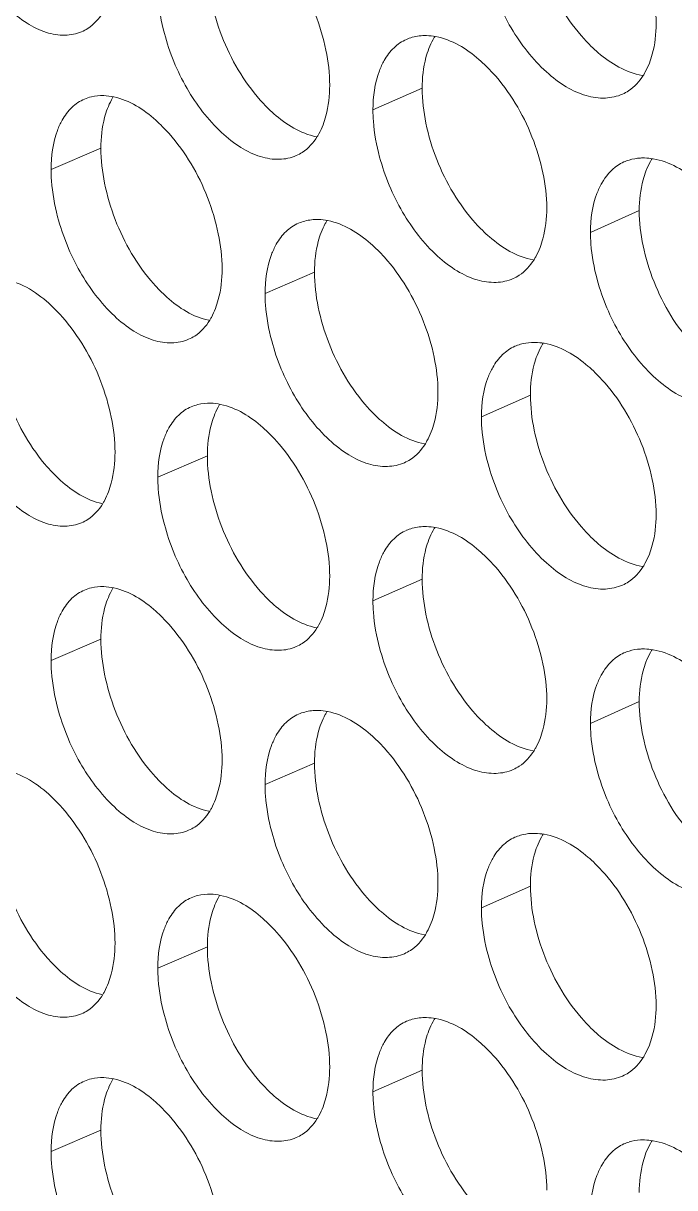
# Model space of a CAD drawing. Header units: millimetres. Extents: x 1177 to 4147, y 93 to 2194.
# Drawn here: x 2552.07 to 2562.51, y 868.62 to 887.29 of the extents above; entities that cross this region are included whole.
import ezdxf

# ---------------------------------------------------------------- set-up
doc = ezdxf.new("R2010")
doc.units = ezdxf.units.MM
doc.header["$LTSCALE"] = 0.1
doc.layers.get('0').update_dxf_attribs({"lineweight": 13})
doc.layers.add('标注', color=251, linetype='Continuous', lineweight=9)

# ---------------------------------------------------------------- blocks, each defined once
blk = doc.blocks.new('02')
at = {"layer": '标注'}
for p, q in [((4424.075, 857.341), (4422.948, 856.846)), ((4416.717, 855.966), (4415.576, 855.479)), ((4429.047, 854.536), (4427.929, 854.036)), ((4421.609, 853.127), (4420.477, 852.635)), ((4426.555, 850.311), (4425.432, 849.813)), ((4419.156, 848.919), (4418.02, 848.429)), ((4424.075, 846.091), (4422.948, 845.596)), ((4416.717, 844.716), (4415.576, 844.229)), ((4416.717, 844.716), (4415.576, 844.229)), ((4429.047, 843.286), (4427.929, 842.786)), ((4421.609, 841.877), (4420.477, 841.385)), ((4421.609, 841.877), (4420.477, 841.385)), ((4426.555, 839.061), (4425.432, 838.563)), ((4426.555, 839.061), (4425.432, 838.563)), ((4419.156, 837.669), (4418.02, 837.179)), ((4424.075, 834.841), (4422.948, 834.346)), ((4416.717, 833.466), (4415.576, 832.979))]:
    blk.add_line(p, q, dxfattribs=at)
for centre, radius, start, end in [((4424.114, 857.552), 0.993, 105.5171, 113.729), ((4416.719, 856.202), 0.968, 103.1675, 113.1121), ((4429.11, 854.731), 1.009, 107.0166, 114.1413), ((4421.636, 853.346), 0.984, 104.7476, 113.5233), ((4426.606, 850.513), 1.001, 106.2734, 113.935), ((4419.171, 849.146), 0.976, 103.9644, 113.3177), ((4424.114, 846.302), 0.993, 105.5171, 113.729), ((4416.719, 844.952), 0.968, 103.1675, 113.1121), ((4416.719, 844.952), 0.968, 103.1675, 113.1121), ((4429.11, 843.481), 1.009, 107.0166, 114.1413), ((4421.636, 842.096), 0.984, 104.7476, 113.5233), ((4421.636, 842.096), 0.984, 104.7476, 113.5233), ((4426.606, 839.263), 1.001, 106.2734, 113.935), ((4426.606, 839.263), 1.001, 106.2734, 113.935), ((4419.171, 837.896), 0.976, 103.9644, 113.3177), ((4424.114, 835.052), 0.993, 105.5171, 113.729), ((4416.719, 833.702), 0.968, 103.1675, 113.1121), ((4429.11, 832.231), 1.009, 107.0166, 114.1413)]:
    blk.add_arc(centre, radius, start, end, dxfattribs=at)
for points, knots in [([(4429.434, 858.823), (4429.434, 859.092), (4429.365, 859.651), (4429.035, 860.732), (4428.579, 861.489), (4428.194, 861.911)], [0, 0, 0, 0, 0.238564, 0.494601, 1, 1, 1, 1]), ([(4429.434, 858.823), (4429.434, 859.092), (4429.365, 859.651), (4429.035, 860.732), (4428.579, 861.489), (4428.194, 861.911)], [0, 0, 0, 0, 0.238564, 0.494601, 1, 1, 1, 1]), ([(4426.555, 861.561), (4426.555, 861.291), (4426.623, 860.732), (4426.95, 859.65), (4427.402, 858.892), (4427.785, 858.47)], [0, 0, 0, 0, 0.238779, 0.49496, 1, 1, 1, 1]), ([(4426.555, 861.561), (4426.555, 861.291), (4426.623, 860.732), (4426.95, 859.65), (4427.402, 858.892), (4427.785, 858.47)], [0, 0, 0, 0, 0.238779, 0.49496, 1, 1, 1, 1]), ([(4413.295, 861.453), (4413.409, 861.014), (4413.742, 860.189), (4414.389, 859.32), (4414.994, 858.827), (4415.442, 858.606), (4415.879, 858.53), (4416.156, 858.584), (4416.276, 858.635)], [0, 0, 0, 0, 0.301654, 0.585147, 0.709328, 0.817996, 0.913192, 1, 1, 1, 1]), ([(4421.958, 857.411), (4421.958, 857.68), (4421.89, 858.239), (4421.566, 859.322), (4421.118, 860.082), (4420.738, 860.507)], [0, 0, 0, 0, 0.238776, 0.495052, 1, 1, 1, 1]), ([(4419.156, 860.169), (4419.156, 859.899), (4419.223, 859.34), (4419.545, 858.257), (4419.99, 857.495), (4420.367, 857.07)], [0, 0, 0, 0, 0.23899, 0.49541, 1, 1, 1, 1]), ([(4425.586, 859.983), (4425.704, 859.543), (4426.05, 858.715), (4426.72, 857.852), (4427.345, 857.368), (4427.808, 857.156), (4428.258, 857.09), (4428.542, 857.152), (4428.664, 857.207)], [0, 0, 0, 0, 0.299261, 0.581563, 0.705826, 0.815161, 0.911598, 1, 1, 1, 1]), ([(4425.586, 859.983), (4425.704, 859.543), (4426.05, 858.715), (4426.72, 857.852), (4427.345, 857.368), (4427.808, 857.156), (4428.258, 857.09), (4428.542, 857.152), (4428.664, 857.207)], [0, 0, 0, 0, 0.299261, 0.581563, 0.705826, 0.815161, 0.911598, 1, 1, 1, 1]), ([(4418.02, 859.679), (4418.02, 859.592), (4418.034, 859.228), (4418.1, 858.866), (4418.171, 858.598)], [0, 0, 0, 0, 0.238083, 1, 1, 1, 1]), ([(4416.276, 858.635), (4416.325, 858.656), (4416.522, 858.76), (4416.675, 858.934), (4416.762, 859.078)], [0, 0, 0, 0, 0.240168, 1, 1, 1, 1]), ([(4418.171, 858.598), (4418.287, 858.158), (4418.626, 857.332), (4419.282, 856.466), (4419.895, 855.976), (4420.348, 855.759), (4420.791, 855.687), (4421.07, 855.743), (4421.191, 855.796)], [0, 0, 0, 0, 0.30069, 0.583702, 0.707914, 0.81685, 0.912547, 1, 1, 1, 1]), ([(4429.279, 857.915), (4429.305, 857.982), (4429.4, 858.275), (4429.434, 858.586), (4429.434, 858.823)], [0, 0, 0, 0, 0.231283, 1, 1, 1, 1]), ([(4429.279, 857.915), (4429.305, 857.982), (4429.4, 858.275), (4429.434, 858.586), (4429.434, 858.823)], [0, 0, 0, 0, 0.231283, 1, 1, 1, 1]), ([(4423.715, 858.461), (4423.61, 858.415), (4423.41, 858.278), (4423.267, 858.084), (4423.206, 857.977)], [0, 0, 0, 0, 0.481324, 1, 1, 1, 1]), ([(4424.363, 858.522), (4424.35, 858.501), (4424.298, 858.413), (4424.256, 858.32), (4424.228, 858.248)], [0, 0, 0, 0, 0.242103, 1, 1, 1, 1]), ([(4425.696, 857.687), (4425.596, 857.797), (4425.227, 858.164), (4424.752, 858.456), (4424.385, 858.524)], [0, 0, 0, 0, 0.285125, 1, 1, 1, 1]), ([(4427.785, 858.47), (4427.887, 858.359), (4428.26, 857.989), (4428.743, 857.698), (4429.116, 857.635)], [0, 0, 0, 0, 0.285248, 1, 1, 1, 1]), ([(4427.785, 858.47), (4427.887, 858.359), (4428.26, 857.989), (4428.743, 857.698), (4429.116, 857.635)], [0, 0, 0, 0, 0.285248, 1, 1, 1, 1]), ([(4424.228, 858.248), (4424.203, 858.182), (4424.108, 857.889), (4424.075, 857.578), (4424.075, 857.341)], [0, 0, 0, 0, 0.230902, 1, 1, 1, 1]), ([(4423.206, 857.977), (4423.163, 857.901), (4423.001, 857.545), (4422.948, 857.148), (4422.948, 856.846)], [0, 0, 0, 0, 0.224731, 1, 1, 1, 1]), ([(4429.139, 857.635), (4429.152, 857.656), (4429.206, 857.746), (4429.25, 857.841), (4429.279, 857.915)], [0, 0, 0, 0, 0.242155, 1, 1, 1, 1]), ([(4429.139, 857.635), (4429.152, 857.656), (4429.206, 857.746), (4429.25, 857.841), (4429.279, 857.915)], [0, 0, 0, 0, 0.242155, 1, 1, 1, 1]), ([(4426.929, 854.596), (4426.929, 854.866), (4426.86, 855.425), (4426.532, 856.506), (4426.079, 857.264), (4425.696, 857.687)], [0, 0, 0, 0, 0.238635, 0.494751, 1, 1, 1, 1]), ([(4428.664, 857.207), (4428.712, 857.228), (4428.901, 857.331), (4429.052, 857.497), (4429.139, 857.635)], [0, 0, 0, 0, 0.24169, 1, 1, 1, 1]), ([(4428.664, 857.207), (4428.712, 857.228), (4428.901, 857.331), (4429.052, 857.497), (4429.139, 857.635)], [0, 0, 0, 0, 0.24169, 1, 1, 1, 1]), ([(4421.806, 856.504), (4421.831, 856.571), (4421.925, 856.864), (4421.958, 857.174), (4421.958, 857.411)], [0, 0, 0, 0, 0.230838, 1, 1, 1, 1]), ([(4424.075, 857.341), (4424.075, 857.071), (4424.143, 856.512), (4424.468, 855.43), (4424.918, 854.671), (4425.3, 854.248)], [0, 0, 0, 0, 0.238849, 0.49511, 1, 1, 1, 1]), ([(4416.339, 857.092), (4416.234, 857.048), (4416.032, 856.911), (4415.89, 856.716), (4415.83, 856.609)], [0, 0, 0, 0, 0.480026, 1, 1, 1, 1]), ([(4416.994, 857.137), (4416.982, 857.116), (4416.934, 857.031), (4416.894, 856.942), (4416.867, 856.873)], [0, 0, 0, 0, 0.242079, 1, 1, 1, 1]), ([(4418.279, 856.301), (4418.183, 856.41), (4417.827, 856.772), (4417.372, 857.066), (4417.015, 857.142)], [0, 0, 0, 0, 0.285173, 1, 1, 1, 1]), ([(4420.367, 857.07), (4420.465, 856.96), (4420.825, 856.594), (4421.289, 856.301), (4421.651, 856.23)], [0, 0, 0, 0, 0.285334, 1, 1, 1, 1]), ([(4416.867, 856.873), (4416.842, 856.806), (4416.749, 856.513), (4416.717, 856.203), (4416.717, 855.966)], [0, 0, 0, 0, 0.230459, 1, 1, 1, 1]), ([(4422.948, 856.846), (4422.948, 856.759), (4422.963, 856.395), (4423.029, 856.034), (4423.101, 855.765)], [0, 0, 0, 0, 0.23814, 1, 1, 1, 1]), ([(4415.83, 856.609), (4415.787, 856.533), (4415.627, 856.177), (4415.576, 855.781), (4415.576, 855.479)], [0, 0, 0, 0, 0.22403, 1, 1, 1, 1]), ([(4421.673, 856.233), (4421.686, 856.254), (4421.736, 856.341), (4421.778, 856.433), (4421.806, 856.504)], [0, 0, 0, 0, 0.242107, 1, 1, 1, 1]), ([(4419.493, 853.202), (4419.493, 853.471), (4419.425, 854.031), (4419.102, 855.113), (4418.657, 855.875), (4418.279, 856.301)], [0, 0, 0, 0, 0.238846, 0.495203, 1, 1, 1, 1]), ([(4421.191, 855.796), (4421.24, 855.817), (4421.433, 855.921), (4421.586, 856.092), (4421.673, 856.233)], [0, 0, 0, 0, 0.240804, 1, 1, 1, 1]), ([(4416.717, 855.966), (4416.717, 855.697), (4416.783, 855.137), (4417.103, 854.054), (4417.545, 853.291), (4417.921, 852.864)], [0, 0, 0, 0, 0.23906, 0.495561, 1, 1, 1, 1]), ([(4423.101, 855.765), (4423.219, 855.325), (4423.562, 854.498), (4424.227, 853.634), (4424.849, 853.148), (4425.308, 852.935), (4425.756, 852.867), (4426.038, 852.926), (4426.16, 852.981)], [0, 0, 0, 0, 0.299735, 0.582272, 0.706518, 0.81572, 0.911912, 1, 1, 1, 1]), ([(4428.698, 855.652), (4428.646, 855.628), (4428.438, 855.513), (4428.279, 855.323), (4428.19, 855.168)], [0, 0, 0, 0, 0.240345, 1, 1, 1, 1]), ([(4429.168, 855.743), (4429.138, 855.744), (4429.019, 855.742), (4428.9, 855.722), (4428.815, 855.696)], [0, 0, 0, 0, 0.25678, 1, 1, 1, 1]), ([(4429.341, 855.725), (4429.328, 855.703), (4429.274, 855.613), (4429.23, 855.518), (4429.202, 855.444)], [0, 0, 0, 0, 0.242139, 1, 1, 1, 1]), ([(4430.706, 854.89), (4430.604, 855.002), (4430.226, 855.371), (4429.739, 855.662), (4429.364, 855.724)], [0, 0, 0, 0, 0.285061, 1, 1, 1, 1]), ([(4415.576, 855.479), (4415.576, 855.393), (4415.59, 855.028), (4415.656, 854.666), (4415.726, 854.398)], [0, 0, 0, 0, 0.238055, 1, 1, 1, 1]), ([(4429.202, 855.444), (4429.176, 855.378), (4429.081, 855.085), (4429.047, 854.773), (4429.047, 854.536)], [0, 0, 0, 0, 0.231198, 1, 1, 1, 1]), ([(4428.19, 855.168), (4428.147, 855.091), (4427.983, 854.736), (4427.929, 854.338), (4427.929, 854.036)], [0, 0, 0, 0, 0.225206, 1, 1, 1, 1]), ([(4426.775, 853.689), (4426.8, 853.756), (4426.895, 854.049), (4426.929, 854.36), (4426.929, 854.596)], [0, 0, 0, 0, 0.231134, 1, 1, 1, 1]), ([(4415.726, 854.398), (4415.842, 853.959), (4416.177, 853.132), (4416.829, 852.265), (4417.438, 851.773), (4417.888, 851.555), (4418.328, 851.48), (4418.606, 851.536), (4418.727, 851.588)], [0, 0, 0, 0, 0.301171, 0.584422, 0.708619, 0.817421, 0.912868, 1, 1, 1, 1]), ([(4429.047, 854.536), (4429.047, 854.267), (4429.116, 853.708), (4429.444, 852.627), (4429.9, 851.869), (4430.284, 851.449)], [0, 0, 0, 0, 0.238709, 0.494811, 1, 1, 1, 1]), ([(4421.243, 854.249), (4421.138, 854.203), (4420.937, 854.067), (4420.795, 853.872), (4420.734, 853.765)], [0, 0, 0, 0, 0.480902, 1, 1, 1, 1]), ([(4421.893, 854.305), (4421.881, 854.284), (4421.83, 854.197), (4421.788, 854.105), (4421.761, 854.034)], [0, 0, 0, 0, 0.242091, 1, 1, 1, 1]), ([(4423.21, 853.469), (4423.111, 853.579), (4422.747, 853.944), (4422.279, 854.237), (4421.915, 854.308)], [0, 0, 0, 0, 0.285148, 1, 1, 1, 1]), ([(4425.3, 854.248), (4425.4, 854.137), (4425.769, 853.768), (4426.246, 853.476), (4426.614, 853.411)], [0, 0, 0, 0, 0.285283, 1, 1, 1, 1]), ([(4421.761, 854.034), (4421.736, 853.968), (4421.642, 853.674), (4421.609, 853.363), (4421.609, 853.127)], [0, 0, 0, 0, 0.230754, 1, 1, 1, 1]), ([(4427.929, 854.036), (4427.929, 853.949), (4427.944, 853.585), (4428.011, 853.224), (4428.084, 852.956)], [0, 0, 0, 0, 0.238197, 1, 1, 1, 1]), ([(4420.734, 853.765), (4420.691, 853.689), (4420.53, 853.334), (4420.477, 852.936), (4420.477, 852.635)], [0, 0, 0, 0, 0.224496, 1, 1, 1, 1]), ([(4426.637, 853.412), (4426.65, 853.433), (4426.703, 853.522), (4426.746, 853.616), (4426.775, 853.689)], [0, 0, 0, 0, 0.242135, 1, 1, 1, 1]), ([(4424.437, 850.376), (4424.437, 850.645), (4424.369, 851.204), (4424.042, 852.286), (4423.591, 853.045), (4423.21, 853.469)], [0, 0, 0, 0, 0.238705, 0.494901, 1, 1, 1, 1]), ([(4426.16, 852.981), (4426.208, 853.002), (4426.399, 853.105), (4426.55, 853.273), (4426.637, 853.412)], [0, 0, 0, 0, 0.241404, 1, 1, 1, 1]), ([(4419.341, 852.296), (4419.366, 852.362), (4419.46, 852.655), (4419.493, 852.965), (4419.493, 853.202)], [0, 0, 0, 0, 0.23069, 1, 1, 1, 1]), ([(4421.609, 853.127), (4421.609, 852.857), (4421.676, 852.298), (4422, 851.216), (4422.447, 850.455), (4422.827, 850.031)], [0, 0, 0, 0, 0.238919, 0.49526, 1, 1, 1, 1]), ([(4415.834, 852.101), (4415.72, 852.23), (4415.315, 852.641), (4414.756, 852.96), (4414.345, 852.975)], [0, 0, 0, 0, 0.29472, 1, 1, 1, 1]), ([(4417.921, 852.864), (4418.018, 852.755), (4418.373, 852.391), (4418.831, 852.098), (4419.189, 852.023)], [0, 0, 0, 0, 0.28535, 1, 1, 1, 1]), ([(4428.084, 852.956), (4428.203, 852.516), (4428.552, 851.687), (4429.226, 850.826), (4429.855, 850.344), (4430.321, 850.134), (4430.774, 850.07), (4431.058, 850.133), (4431.182, 850.189)], [0, 0, 0, 0, 0.298788, 0.580857, 0.705138, 0.814605, 0.911286, 1, 1, 1, 1]), ([(4420.477, 852.635), (4420.477, 852.548), (4420.492, 852.183), (4420.558, 851.822), (4420.629, 851.554)], [0, 0, 0, 0, 0.238111, 1, 1, 1, 1]), ([(4419.211, 852.028), (4419.223, 852.048), (4419.273, 852.135), (4419.314, 852.225), (4419.341, 852.296)], [0, 0, 0, 0, 0.242099, 1, 1, 1, 1]), ([(4417.041, 848.999), (4417.041, 849.268), (4416.974, 849.827), (4416.653, 850.911), (4416.21, 851.673), (4415.834, 852.101)], [0, 0, 0, 0, 0.238918, 0.495354, 1, 1, 1, 1]), ([(4418.727, 851.588), (4418.776, 851.609), (4418.971, 851.713), (4419.124, 851.885), (4419.211, 852.028)], [0, 0, 0, 0, 0.240491, 1, 1, 1, 1]), ([(4414.291, 851.769), (4414.291, 851.5), (4414.357, 850.94), (4414.675, 849.857), (4415.114, 849.093), (4415.489, 848.665)], [0, 0, 0, 0, 0.239131, 0.495711, 1, 1, 1, 1]), ([(4420.629, 851.554), (4420.746, 851.114), (4421.087, 850.287), (4421.748, 849.422), (4422.365, 848.934), (4422.821, 848.719), (4423.267, 848.649), (4423.547, 848.707), (4423.669, 848.761)], [0, 0, 0, 0, 0.300212, 0.582985, 0.707214, 0.816283, 0.912228, 1, 1, 1, 1]), ([(4426.2, 851.428), (4426.095, 851.382), (4425.895, 851.245), (4425.752, 851.051), (4425.692, 850.944)], [0, 0, 0, 0, 0.481736, 1, 1, 1, 1]), ([(4426.665, 851.517), (4426.635, 851.518), (4426.521, 851.516), (4426.407, 851.498), (4426.325, 851.474)], [0, 0, 0, 0, 0.256633, 1, 1, 1, 1]), ([(4426.845, 851.496), (4426.832, 851.474), (4426.78, 851.385), (4426.737, 851.291), (4426.708, 851.218)], [0, 0, 0, 0, 0.242119, 1, 1, 1, 1]), ([(4428.194, 850.661), (4428.093, 850.772), (4427.72, 851.14), (4427.239, 851.431), (4426.868, 851.497)], [0, 0, 0, 0, 0.285096, 1, 1, 1, 1]), ([(4426.708, 851.218), (4426.683, 851.152), (4426.588, 850.859), (4426.555, 850.547), (4426.555, 850.311)], [0, 0, 0, 0, 0.23105, 1, 1, 1, 1]), ([(4425.692, 850.944), (4425.648, 850.868), (4425.485, 850.513), (4425.432, 850.115), (4425.432, 849.813)], [0, 0, 0, 0, 0.224968, 1, 1, 1, 1]), ([(4429.434, 847.573), (4429.434, 847.842), (4429.365, 848.401), (4429.035, 849.482), (4428.579, 850.239), (4428.194, 850.661)], [0, 0, 0, 0, 0.238564, 0.494601, 1, 1, 1, 1]), ([(4424.284, 849.469), (4424.309, 849.535), (4424.404, 849.828), (4424.437, 850.139), (4424.437, 850.376)], [0, 0, 0, 0, 0.230986, 1, 1, 1, 1]), ([(4426.555, 850.311), (4426.555, 850.041), (4426.623, 849.482), (4426.95, 848.4), (4427.402, 847.642), (4427.785, 847.22)], [0, 0, 0, 0, 0.238779, 0.49496, 1, 1, 1, 1]), ([(4413.295, 850.203), (4413.409, 849.764), (4413.742, 848.939), (4414.389, 848.07), (4414.994, 847.577), (4415.442, 847.356), (4415.879, 847.28), (4416.156, 847.334), (4416.276, 847.385)], [0, 0, 0, 0, 0.301654, 0.585147, 0.709328, 0.817996, 0.913192, 1, 1, 1, 1]), ([(4418.784, 850.043), (4418.68, 849.998), (4418.478, 849.861), (4418.336, 849.666), (4418.275, 849.559)], [0, 0, 0, 0, 0.48047, 1, 1, 1, 1]), ([(4419.437, 850.093), (4419.425, 850.072), (4419.375, 849.986), (4419.334, 849.896), (4419.308, 849.825)], [0, 0, 0, 0, 0.242083, 1, 1, 1, 1]), ([(4420.738, 849.257), (4420.64, 849.367), (4420.28, 849.73), (4419.819, 850.023), (4419.459, 850.097)], [0, 0, 0, 0, 0.285164, 1, 1, 1, 1]), ([(4419.308, 849.825), (4419.282, 849.759), (4419.189, 849.466), (4419.156, 849.155), (4419.156, 848.919)], [0, 0, 0, 0, 0.230606, 1, 1, 1, 1]), ([(4422.827, 850.031), (4422.926, 849.92), (4423.29, 849.553), (4423.761, 849.261), (4424.126, 849.192)], [0, 0, 0, 0, 0.285312, 1, 1, 1, 1]), ([(4425.432, 849.813), (4425.432, 849.726), (4425.447, 849.362), (4425.514, 849.001), (4425.586, 848.733)], [0, 0, 0, 0, 0.238168, 1, 1, 1, 1]), ([(4418.275, 849.559), (4418.233, 849.483), (4418.072, 849.128), (4418.02, 848.731), (4418.02, 848.429)], [0, 0, 0, 0, 0.224262, 1, 1, 1, 1]), ([(4421.958, 846.161), (4421.958, 846.43), (4421.89, 846.989), (4421.566, 848.072), (4421.118, 848.832), (4420.738, 849.257)], [0, 0, 0, 0, 0.238776, 0.495052, 1, 1, 1, 1]), ([(4424.148, 849.194), (4424.161, 849.215), (4424.213, 849.304), (4424.256, 849.397), (4424.284, 849.469)], [0, 0, 0, 0, 0.242119, 1, 1, 1, 1]), ([(4416.89, 848.093), (4416.915, 848.159), (4417.008, 848.452), (4417.041, 848.762), (4417.041, 848.999)], [0, 0, 0, 0, 0.230542, 1, 1, 1, 1]), ([(4423.669, 848.761), (4423.717, 848.782), (4423.909, 848.885), (4424.061, 849.054), (4424.148, 849.194)], [0, 0, 0, 0, 0.241108, 1, 1, 1, 1]), ([(4419.156, 848.919), (4419.156, 848.649), (4419.223, 848.09), (4419.545, 847.007), (4419.99, 846.245), (4420.367, 845.82)], [0, 0, 0, 0, 0.23899, 0.49541, 1, 1, 1, 1]), ([(4425.586, 848.733), (4425.704, 848.293), (4426.05, 847.465), (4426.72, 846.602), (4427.345, 846.118), (4427.808, 845.906), (4428.258, 845.84), (4428.542, 845.902), (4428.664, 845.957)], [0, 0, 0, 0, 0.299261, 0.581563, 0.705826, 0.815161, 0.911598, 1, 1, 1, 1]), ([(4415.489, 848.665), (4415.584, 848.556), (4415.935, 848.194), (4416.387, 847.9), (4416.741, 847.823)], [0, 0, 0, 0, 0.285359, 1, 1, 1, 1]), ([(4418.02, 848.429), (4418.02, 848.342), (4418.034, 847.978), (4418.1, 847.616), (4418.171, 847.348)], [0, 0, 0, 0, 0.238083, 1, 1, 1, 1]), ([(4416.762, 847.828), (4416.774, 847.849), (4416.823, 847.934), (4416.863, 848.024), (4416.89, 848.093)], [0, 0, 0, 0, 0.242095, 1, 1, 1, 1]), ([(4416.276, 847.385), (4416.325, 847.406), (4416.522, 847.51), (4416.675, 847.684), (4416.762, 847.828)], [0, 0, 0, 0, 0.240168, 1, 1, 1, 1]), ([(4429.279, 846.665), (4429.305, 846.732), (4429.4, 847.025), (4429.434, 847.336), (4429.434, 847.573)], [0, 0, 0, 0, 0.231283, 1, 1, 1, 1]), ([(4418.171, 847.348), (4418.287, 846.908), (4418.626, 846.082), (4419.282, 845.216), (4419.895, 844.726), (4420.348, 844.509), (4420.791, 844.437), (4421.07, 844.493), (4421.191, 844.546)], [0, 0, 0, 0, 0.30069, 0.583702, 0.707914, 0.81685, 0.912547, 1, 1, 1, 1]), ([(4423.715, 847.211), (4423.61, 847.165), (4423.41, 847.028), (4423.267, 846.834), (4423.206, 846.727)], [0, 0, 0, 0, 0.481324, 1, 1, 1, 1]), ([(4424.363, 847.272), (4424.35, 847.251), (4424.298, 847.163), (4424.256, 847.07), (4424.228, 846.998)], [0, 0, 0, 0, 0.242103, 1, 1, 1, 1]), ([(4425.696, 846.437), (4425.596, 846.547), (4425.227, 846.914), (4424.752, 847.206), (4424.385, 847.274)], [0, 0, 0, 0, 0.285125, 1, 1, 1, 1]), ([(4427.785, 847.22), (4427.887, 847.109), (4428.26, 846.739), (4428.743, 846.448), (4429.116, 846.385)], [0, 0, 0, 0, 0.285248, 1, 1, 1, 1]), ([(4424.228, 846.998), (4424.203, 846.932), (4424.108, 846.639), (4424.075, 846.328), (4424.075, 846.091)], [0, 0, 0, 0, 0.230902, 1, 1, 1, 1]), ([(4423.206, 846.727), (4423.163, 846.651), (4423.001, 846.295), (4422.948, 845.898), (4422.948, 845.596)], [0, 0, 0, 0, 0.224731, 1, 1, 1, 1]), ([(4429.139, 846.385), (4429.152, 846.406), (4429.206, 846.496), (4429.25, 846.591), (4429.279, 846.665)], [0, 0, 0, 0, 0.242155, 1, 1, 1, 1]), ([(4426.929, 843.346), (4426.929, 843.616), (4426.86, 844.175), (4426.532, 845.256), (4426.079, 846.014), (4425.696, 846.437)], [0, 0, 0, 0, 0.238635, 0.494751, 1, 1, 1, 1]), ([(4428.664, 845.957), (4428.712, 845.978), (4428.901, 846.081), (4429.052, 846.247), (4429.139, 846.385)], [0, 0, 0, 0, 0.24169, 1, 1, 1, 1]), ([(4421.806, 845.254), (4421.831, 845.321), (4421.925, 845.614), (4421.958, 845.924), (4421.958, 846.161)], [0, 0, 0, 0, 0.230838, 1, 1, 1, 1]), ([(4424.075, 846.091), (4424.075, 845.821), (4424.143, 845.262), (4424.468, 844.18), (4424.918, 843.421), (4425.3, 842.998)], [0, 0, 0, 0, 0.238849, 0.49511, 1, 1, 1, 1]), ([(4416.339, 845.842), (4416.234, 845.798), (4416.032, 845.661), (4415.89, 845.466), (4415.83, 845.359)], [0, 0, 0, 0, 0.480026, 1, 1, 1, 1]), ([(4416.339, 845.842), (4416.234, 845.798), (4416.032, 845.661), (4415.89, 845.466), (4415.83, 845.359)], [0, 0, 0, 0, 0.480026, 1, 1, 1, 1]), ([(4416.994, 845.887), (4416.982, 845.866), (4416.934, 845.781), (4416.894, 845.692), (4416.867, 845.623)], [0, 0, 0, 0, 0.242079, 1, 1, 1, 1]), ([(4416.994, 845.887), (4416.982, 845.866), (4416.934, 845.781), (4416.894, 845.692), (4416.867, 845.623)], [0, 0, 0, 0, 0.242079, 1, 1, 1, 1]), ([(4418.279, 845.051), (4418.183, 845.16), (4417.827, 845.522), (4417.372, 845.816), (4417.015, 845.892)], [0, 0, 0, 0, 0.285173, 1, 1, 1, 1]), ([(4418.279, 845.051), (4418.183, 845.16), (4417.827, 845.522), (4417.372, 845.816), (4417.015, 845.892)], [0, 0, 0, 0, 0.285173, 1, 1, 1, 1]), ([(4420.367, 845.82), (4420.465, 845.71), (4420.825, 845.344), (4421.289, 845.051), (4421.651, 844.98)], [0, 0, 0, 0, 0.285334, 1, 1, 1, 1]), ([(4416.867, 845.623), (4416.842, 845.556), (4416.749, 845.263), (4416.717, 844.953), (4416.717, 844.716)], [0, 0, 0, 0, 0.230459, 1, 1, 1, 1]), ([(4416.867, 845.623), (4416.842, 845.556), (4416.749, 845.263), (4416.717, 844.953), (4416.717, 844.716)], [0, 0, 0, 0, 0.230459, 1, 1, 1, 1]), ([(4422.948, 845.596), (4422.948, 845.509), (4422.963, 845.145), (4423.029, 844.784), (4423.101, 844.515)], [0, 0, 0, 0, 0.23814, 1, 1, 1, 1]), ([(4415.83, 845.359), (4415.787, 845.283), (4415.627, 844.927), (4415.576, 844.531), (4415.576, 844.229)], [0, 0, 0, 0, 0.22403, 1, 1, 1, 1]), ([(4415.83, 845.359), (4415.787, 845.283), (4415.627, 844.927), (4415.576, 844.531), (4415.576, 844.229)], [0, 0, 0, 0, 0.22403, 1, 1, 1, 1]), ([(4421.673, 844.983), (4421.686, 845.004), (4421.736, 845.091), (4421.778, 845.183), (4421.806, 845.254)], [0, 0, 0, 0, 0.242107, 1, 1, 1, 1]), ([(4419.493, 841.952), (4419.493, 842.221), (4419.425, 842.781), (4419.102, 843.863), (4418.657, 844.625), (4418.279, 845.051)], [0, 0, 0, 0, 0.238846, 0.495203, 1, 1, 1, 1]), ([(4419.493, 841.952), (4419.493, 842.221), (4419.425, 842.781), (4419.102, 843.863), (4418.657, 844.625), (4418.279, 845.051)], [0, 0, 0, 0, 0.238846, 0.495203, 1, 1, 1, 1]), ([(4421.191, 844.546), (4421.24, 844.567), (4421.433, 844.671), (4421.586, 844.842), (4421.673, 844.983)], [0, 0, 0, 0, 0.240804, 1, 1, 1, 1]), ([(4416.717, 844.716), (4416.717, 844.447), (4416.783, 843.887), (4417.103, 842.804), (4417.545, 842.041), (4417.921, 841.614)], [0, 0, 0, 0, 0.23906, 0.495561, 1, 1, 1, 1]), ([(4416.717, 844.716), (4416.717, 844.447), (4416.783, 843.887), (4417.103, 842.804), (4417.545, 842.041), (4417.921, 841.614)], [0, 0, 0, 0, 0.23906, 0.495561, 1, 1, 1, 1]), ([(4423.101, 844.515), (4423.219, 844.075), (4423.562, 843.248), (4424.227, 842.384), (4424.849, 841.898), (4425.308, 841.685), (4425.756, 841.617), (4426.038, 841.676), (4426.16, 841.731)], [0, 0, 0, 0, 0.299735, 0.582272, 0.706518, 0.81572, 0.911912, 1, 1, 1, 1]), ([(4429.168, 844.493), (4429.138, 844.494), (4429.019, 844.492), (4428.9, 844.472), (4428.815, 844.446)], [0, 0, 0, 0, 0.25678, 1, 1, 1, 1]), ([(4429.341, 844.475), (4429.328, 844.453), (4429.274, 844.363), (4429.23, 844.268), (4429.202, 844.194)], [0, 0, 0, 0, 0.242139, 1, 1, 1, 1]), ([(4430.706, 843.64), (4430.604, 843.752), (4430.226, 844.121), (4429.739, 844.412), (4429.364, 844.474)], [0, 0, 0, 0, 0.285061, 1, 1, 1, 1]), ([(4415.576, 844.229), (4415.576, 844.143), (4415.59, 843.778), (4415.656, 843.416), (4415.726, 843.148)], [0, 0, 0, 0, 0.238055, 1, 1, 1, 1]), ([(4415.576, 844.229), (4415.576, 844.143), (4415.59, 843.778), (4415.656, 843.416), (4415.726, 843.148)], [0, 0, 0, 0, 0.238055, 1, 1, 1, 1]), ([(4428.698, 844.402), (4428.646, 844.378), (4428.438, 844.263), (4428.279, 844.073), (4428.19, 843.918)], [0, 0, 0, 0, 0.240345, 1, 1, 1, 1]), ([(4429.202, 844.194), (4429.176, 844.128), (4429.081, 843.835), (4429.047, 843.523), (4429.047, 843.286)], [0, 0, 0, 0, 0.231198, 1, 1, 1, 1]), ([(4428.19, 843.918), (4428.147, 843.841), (4427.983, 843.486), (4427.929, 843.088), (4427.929, 842.786)], [0, 0, 0, 0, 0.225206, 1, 1, 1, 1]), ([(4415.726, 843.148), (4415.842, 842.709), (4416.177, 841.882), (4416.829, 841.015), (4417.438, 840.523), (4417.888, 840.305), (4418.328, 840.23), (4418.606, 840.286), (4418.727, 840.338)], [0, 0, 0, 0, 0.301171, 0.584422, 0.708619, 0.817421, 0.912868, 1, 1, 1, 1]), ([(4415.726, 843.148), (4415.842, 842.709), (4416.177, 841.882), (4416.829, 841.015), (4417.438, 840.523), (4417.888, 840.305), (4418.328, 840.23), (4418.606, 840.286), (4418.727, 840.338)], [0, 0, 0, 0, 0.301171, 0.584422, 0.708619, 0.817421, 0.912868, 1, 1, 1, 1]), ([(4426.775, 842.439), (4426.8, 842.506), (4426.895, 842.799), (4426.929, 843.11), (4426.929, 843.346)], [0, 0, 0, 0, 0.231134, 1, 1, 1, 1]), ([(4429.047, 843.286), (4429.047, 843.017), (4429.116, 842.458), (4429.444, 841.377), (4429.9, 840.619), (4430.284, 840.199)], [0, 0, 0, 0, 0.238709, 0.494811, 1, 1, 1, 1]), ([(4421.243, 842.999), (4421.138, 842.953), (4420.937, 842.817), (4420.795, 842.622), (4420.734, 842.515)], [0, 0, 0, 0, 0.480902, 1, 1, 1, 1]), ([(4421.243, 842.999), (4421.138, 842.953), (4420.937, 842.817), (4420.795, 842.622), (4420.734, 842.515)], [0, 0, 0, 0, 0.480902, 1, 1, 1, 1]), ([(4421.893, 843.055), (4421.881, 843.034), (4421.83, 842.947), (4421.788, 842.855), (4421.761, 842.784)], [0, 0, 0, 0, 0.242091, 1, 1, 1, 1]), ([(4421.893, 843.055), (4421.881, 843.034), (4421.83, 842.947), (4421.788, 842.855), (4421.761, 842.784)], [0, 0, 0, 0, 0.242091, 1, 1, 1, 1]), ([(4423.21, 842.219), (4423.111, 842.329), (4422.747, 842.694), (4422.279, 842.987), (4421.915, 843.058)], [0, 0, 0, 0, 0.285148, 1, 1, 1, 1]), ([(4423.21, 842.219), (4423.111, 842.329), (4422.747, 842.694), (4422.279, 842.987), (4421.915, 843.058)], [0, 0, 0, 0, 0.285148, 1, 1, 1, 1]), ([(4425.3, 842.998), (4425.4, 842.887), (4425.769, 842.518), (4426.246, 842.226), (4426.614, 842.161)], [0, 0, 0, 0, 0.285283, 1, 1, 1, 1]), ([(4421.761, 842.784), (4421.736, 842.718), (4421.642, 842.424), (4421.609, 842.113), (4421.609, 841.877)], [0, 0, 0, 0, 0.230754, 1, 1, 1, 1]), ([(4421.761, 842.784), (4421.736, 842.718), (4421.642, 842.424), (4421.609, 842.113), (4421.609, 841.877)], [0, 0, 0, 0, 0.230754, 1, 1, 1, 1]), ([(4427.929, 842.786), (4427.929, 842.699), (4427.944, 842.335), (4428.011, 841.974), (4428.084, 841.706)], [0, 0, 0, 0, 0.238197, 1, 1, 1, 1]), ([(4420.734, 842.515), (4420.691, 842.439), (4420.53, 842.084), (4420.477, 841.686), (4420.477, 841.385)], [0, 0, 0, 0, 0.224496, 1, 1, 1, 1]), ([(4420.734, 842.515), (4420.691, 842.439), (4420.53, 842.084), (4420.477, 841.686), (4420.477, 841.385)], [0, 0, 0, 0, 0.224496, 1, 1, 1, 1]), ([(4426.637, 842.162), (4426.65, 842.183), (4426.703, 842.272), (4426.746, 842.366), (4426.775, 842.439)], [0, 0, 0, 0, 0.242135, 1, 1, 1, 1]), ([(4424.437, 839.126), (4424.437, 839.395), (4424.369, 839.954), (4424.042, 841.036), (4423.591, 841.795), (4423.21, 842.219)], [0, 0, 0, 0, 0.238705, 0.494901, 1, 1, 1, 1]), ([(4424.437, 839.126), (4424.437, 839.395), (4424.369, 839.954), (4424.042, 841.036), (4423.591, 841.795), (4423.21, 842.219)], [0, 0, 0, 0, 0.238705, 0.494901, 1, 1, 1, 1]), ([(4426.16, 841.731), (4426.208, 841.752), (4426.399, 841.855), (4426.55, 842.023), (4426.637, 842.162)], [0, 0, 0, 0, 0.241404, 1, 1, 1, 1]), ([(4419.341, 841.046), (4419.366, 841.112), (4419.46, 841.405), (4419.493, 841.715), (4419.493, 841.952)], [0, 0, 0, 0, 0.23069, 1, 1, 1, 1]), ([(4419.341, 841.046), (4419.366, 841.112), (4419.46, 841.405), (4419.493, 841.715), (4419.493, 841.952)], [0, 0, 0, 0, 0.23069, 1, 1, 1, 1]), ([(4421.609, 841.877), (4421.609, 841.607), (4421.676, 841.048), (4422, 839.966), (4422.447, 839.205), (4422.827, 838.781)], [0, 0, 0, 0, 0.238919, 0.49526, 1, 1, 1, 1]), ([(4421.609, 841.877), (4421.609, 841.607), (4421.676, 841.048), (4422, 839.966), (4422.447, 839.205), (4422.827, 838.781)], [0, 0, 0, 0, 0.238919, 0.49526, 1, 1, 1, 1]), ([(4415.834, 840.851), (4415.72, 840.98), (4415.315, 841.391), (4414.756, 841.71), (4414.345, 841.725)], [0, 0, 0, 0, 0.29472, 1, 1, 1, 1]), ([(4417.921, 841.614), (4418.018, 841.505), (4418.373, 841.141), (4418.831, 840.848), (4419.189, 840.773)], [0, 0, 0, 0, 0.28535, 1, 1, 1, 1]), ([(4417.921, 841.614), (4418.018, 841.505), (4418.373, 841.141), (4418.831, 840.848), (4419.189, 840.773)], [0, 0, 0, 0, 0.28535, 1, 1, 1, 1]), ([(4428.084, 841.706), (4428.203, 841.266), (4428.552, 840.437), (4429.226, 839.576), (4429.855, 839.094), (4430.321, 838.884), (4430.774, 838.82), (4431.058, 838.883), (4431.182, 838.939)], [0, 0, 0, 0, 0.298788, 0.580857, 0.705138, 0.814605, 0.911286, 1, 1, 1, 1]), ([(4420.477, 841.385), (4420.477, 841.298), (4420.492, 840.933), (4420.558, 840.572), (4420.629, 840.304)], [0, 0, 0, 0, 0.238111, 1, 1, 1, 1]), ([(4420.477, 841.385), (4420.477, 841.298), (4420.492, 840.933), (4420.558, 840.572), (4420.629, 840.304)], [0, 0, 0, 0, 0.238111, 1, 1, 1, 1]), ([(4419.211, 840.778), (4419.223, 840.798), (4419.273, 840.885), (4419.314, 840.975), (4419.341, 841.046)], [0, 0, 0, 0, 0.242099, 1, 1, 1, 1]), ([(4419.211, 840.778), (4419.223, 840.798), (4419.273, 840.885), (4419.314, 840.975), (4419.341, 841.046)], [0, 0, 0, 0, 0.242099, 1, 1, 1, 1]), ([(4417.041, 837.749), (4417.041, 838.018), (4416.974, 838.577), (4416.653, 839.661), (4416.21, 840.423), (4415.834, 840.851)], [0, 0, 0, 0, 0.238918, 0.495354, 1, 1, 1, 1]), ([(4418.727, 840.338), (4418.776, 840.359), (4418.971, 840.463), (4419.124, 840.635), (4419.211, 840.778)], [0, 0, 0, 0, 0.240491, 1, 1, 1, 1]), ([(4418.727, 840.338), (4418.776, 840.359), (4418.971, 840.463), (4419.124, 840.635), (4419.211, 840.778)], [0, 0, 0, 0, 0.240491, 1, 1, 1, 1]), ([(4414.291, 840.519), (4414.291, 840.25), (4414.357, 839.69), (4414.675, 838.607), (4415.114, 837.843), (4415.489, 837.415)], [0, 0, 0, 0, 0.239131, 0.495711, 1, 1, 1, 1]), ([(4420.629, 840.304), (4420.746, 839.864), (4421.087, 839.037), (4421.748, 838.172), (4422.365, 837.684), (4422.821, 837.469), (4423.267, 837.399), (4423.547, 837.457), (4423.669, 837.511)], [0, 0, 0, 0, 0.300212, 0.582985, 0.707214, 0.816283, 0.912228, 1, 1, 1, 1]), ([(4420.629, 840.304), (4420.746, 839.864), (4421.087, 839.037), (4421.748, 838.172), (4422.365, 837.684), (4422.821, 837.469), (4423.267, 837.399), (4423.547, 837.457), (4423.669, 837.511)], [0, 0, 0, 0, 0.300212, 0.582985, 0.707214, 0.816283, 0.912228, 1, 1, 1, 1]), ([(4426.2, 840.178), (4426.095, 840.132), (4425.895, 839.995), (4425.752, 839.801), (4425.692, 839.694)], [0, 0, 0, 0, 0.481736, 1, 1, 1, 1]), ([(4426.2, 840.178), (4426.095, 840.132), (4425.895, 839.995), (4425.752, 839.801), (4425.692, 839.694)], [0, 0, 0, 0, 0.481736, 1, 1, 1, 1]), ([(4426.665, 840.267), (4426.635, 840.268), (4426.521, 840.266), (4426.407, 840.248), (4426.325, 840.224)], [0, 0, 0, 0, 0.256633, 1, 1, 1, 1]), ([(4426.665, 840.267), (4426.635, 840.268), (4426.521, 840.266), (4426.407, 840.248), (4426.325, 840.224)], [0, 0, 0, 0, 0.256633, 1, 1, 1, 1]), ([(4426.845, 840.246), (4426.832, 840.224), (4426.78, 840.135), (4426.737, 840.041), (4426.708, 839.968)], [0, 0, 0, 0, 0.242119, 1, 1, 1, 1]), ([(4426.845, 840.246), (4426.832, 840.224), (4426.78, 840.135), (4426.737, 840.041), (4426.708, 839.968)], [0, 0, 0, 0, 0.242119, 1, 1, 1, 1]), ([(4428.194, 839.411), (4428.093, 839.522), (4427.72, 839.89), (4427.239, 840.181), (4426.868, 840.247)], [0, 0, 0, 0, 0.285096, 1, 1, 1, 1]), ([(4428.194, 839.411), (4428.093, 839.522), (4427.72, 839.89), (4427.239, 840.181), (4426.868, 840.247)], [0, 0, 0, 0, 0.285096, 1, 1, 1, 1]), ([(4426.708, 839.968), (4426.683, 839.902), (4426.588, 839.609), (4426.555, 839.297), (4426.555, 839.061)], [0, 0, 0, 0, 0.23105, 1, 1, 1, 1]), ([(4426.708, 839.968), (4426.683, 839.902), (4426.588, 839.609), (4426.555, 839.297), (4426.555, 839.061)], [0, 0, 0, 0, 0.23105, 1, 1, 1, 1]), ([(4425.692, 839.694), (4425.648, 839.618), (4425.485, 839.263), (4425.432, 838.865), (4425.432, 838.563)], [0, 0, 0, 0, 0.224968, 1, 1, 1, 1]), ([(4425.692, 839.694), (4425.648, 839.618), (4425.485, 839.263), (4425.432, 838.865), (4425.432, 838.563)], [0, 0, 0, 0, 0.224968, 1, 1, 1, 1]), ([(4429.434, 836.323), (4429.434, 836.592), (4429.365, 837.151), (4429.035, 838.232), (4428.579, 838.989), (4428.194, 839.411)], [0, 0, 0, 0, 0.238564, 0.494601, 1, 1, 1, 1]), ([(4429.434, 836.323), (4429.434, 836.592), (4429.365, 837.151), (4429.035, 838.232), (4428.579, 838.989), (4428.194, 839.411)], [0, 0, 0, 0, 0.238564, 0.494601, 1, 1, 1, 1]), ([(4424.284, 838.219), (4424.309, 838.285), (4424.404, 838.578), (4424.437, 838.889), (4424.437, 839.126)], [0, 0, 0, 0, 0.230986, 1, 1, 1, 1]), ([(4424.284, 838.219), (4424.309, 838.285), (4424.404, 838.578), (4424.437, 838.889), (4424.437, 839.126)], [0, 0, 0, 0, 0.230986, 1, 1, 1, 1]), ([(4413.295, 838.953), (4413.409, 838.514), (4413.742, 837.689), (4414.389, 836.82), (4414.994, 836.327), (4415.442, 836.106), (4415.879, 836.03), (4416.156, 836.084), (4416.276, 836.135)], [0, 0, 0, 0, 0.301654, 0.585147, 0.709328, 0.817996, 0.913192, 1, 1, 1, 1]), ([(4419.437, 838.843), (4419.425, 838.822), (4419.375, 838.736), (4419.334, 838.646), (4419.308, 838.575)], [0, 0, 0, 0, 0.242083, 1, 1, 1, 1]), ([(4420.738, 838.007), (4420.64, 838.117), (4420.28, 838.48), (4419.819, 838.773), (4419.459, 838.847)], [0, 0, 0, 0, 0.285164, 1, 1, 1, 1]), ([(4426.555, 839.061), (4426.555, 838.791), (4426.623, 838.232), (4426.95, 837.15), (4427.402, 836.392), (4427.785, 835.97)], [0, 0, 0, 0, 0.238779, 0.49496, 1, 1, 1, 1]), ([(4426.555, 839.061), (4426.555, 838.791), (4426.623, 838.232), (4426.95, 837.15), (4427.402, 836.392), (4427.785, 835.97)], [0, 0, 0, 0, 0.238779, 0.49496, 1, 1, 1, 1]), ([(4418.784, 838.793), (4418.68, 838.748), (4418.478, 838.611), (4418.336, 838.416), (4418.275, 838.309)], [0, 0, 0, 0, 0.48047, 1, 1, 1, 1]), ([(4419.308, 838.575), (4419.282, 838.509), (4419.189, 838.216), (4419.156, 837.905), (4419.156, 837.669)], [0, 0, 0, 0, 0.230606, 1, 1, 1, 1]), ([(4422.827, 838.781), (4422.926, 838.67), (4423.29, 838.303), (4423.761, 838.011), (4424.126, 837.942)], [0, 0, 0, 0, 0.285312, 1, 1, 1, 1]), ([(4422.827, 838.781), (4422.926, 838.67), (4423.29, 838.303), (4423.761, 838.011), (4424.126, 837.942)], [0, 0, 0, 0, 0.285312, 1, 1, 1, 1]), ([(4418.275, 838.309), (4418.233, 838.233), (4418.072, 837.878), (4418.02, 837.481), (4418.02, 837.179)], [0, 0, 0, 0, 0.224262, 1, 1, 1, 1]), ([(4425.432, 838.563), (4425.432, 838.476), (4425.447, 838.112), (4425.514, 837.751), (4425.586, 837.483)], [0, 0, 0, 0, 0.238168, 1, 1, 1, 1]), ([(4425.432, 838.563), (4425.432, 838.476), (4425.447, 838.112), (4425.514, 837.751), (4425.586, 837.483)], [0, 0, 0, 0, 0.238168, 1, 1, 1, 1]), ([(4424.148, 837.944), (4424.161, 837.965), (4424.213, 838.054), (4424.256, 838.147), (4424.284, 838.219)], [0, 0, 0, 0, 0.242119, 1, 1, 1, 1]), ([(4424.148, 837.944), (4424.161, 837.965), (4424.213, 838.054), (4424.256, 838.147), (4424.284, 838.219)], [0, 0, 0, 0, 0.242119, 1, 1, 1, 1]), ([(4421.958, 834.911), (4421.958, 835.18), (4421.89, 835.739), (4421.566, 836.822), (4421.118, 837.582), (4420.738, 838.007)], [0, 0, 0, 0, 0.238776, 0.495052, 1, 1, 1, 1]), ([(4423.669, 837.511), (4423.717, 837.532), (4423.909, 837.635), (4424.061, 837.804), (4424.148, 837.944)], [0, 0, 0, 0, 0.241108, 1, 1, 1, 1]), ([(4423.669, 837.511), (4423.717, 837.532), (4423.909, 837.635), (4424.061, 837.804), (4424.148, 837.944)], [0, 0, 0, 0, 0.241108, 1, 1, 1, 1]), ([(4416.89, 836.843), (4416.915, 836.909), (4417.008, 837.202), (4417.041, 837.512), (4417.041, 837.749)], [0, 0, 0, 0, 0.230542, 1, 1, 1, 1]), ([(4419.156, 837.669), (4419.156, 837.399), (4419.223, 836.84), (4419.545, 835.757), (4419.99, 834.995), (4420.367, 834.57)], [0, 0, 0, 0, 0.23899, 0.49541, 1, 1, 1, 1]), ([(4415.489, 837.415), (4415.584, 837.306), (4415.935, 836.944), (4416.387, 836.65), (4416.741, 836.573)], [0, 0, 0, 0, 0.285359, 1, 1, 1, 1]), ([(4425.586, 837.483), (4425.704, 837.043), (4426.05, 836.215), (4426.72, 835.352), (4427.345, 834.868), (4427.808, 834.656), (4428.258, 834.59), (4428.542, 834.652), (4428.664, 834.707)], [0, 0, 0, 0, 0.299261, 0.581563, 0.705826, 0.815161, 0.911598, 1, 1, 1, 1]), ([(4425.586, 837.483), (4425.704, 837.043), (4426.05, 836.215), (4426.72, 835.352), (4427.345, 834.868), (4427.808, 834.656), (4428.258, 834.59), (4428.542, 834.652), (4428.664, 834.707)], [0, 0, 0, 0, 0.299261, 0.581563, 0.705826, 0.815161, 0.911598, 1, 1, 1, 1]), ([(4418.02, 837.179), (4418.02, 837.092), (4418.034, 836.728), (4418.1, 836.366), (4418.171, 836.098)], [0, 0, 0, 0, 0.238083, 1, 1, 1, 1]), ([(4416.762, 836.578), (4416.774, 836.599), (4416.823, 836.684), (4416.863, 836.774), (4416.89, 836.843)], [0, 0, 0, 0, 0.242095, 1, 1, 1, 1]), ([(4416.276, 836.135), (4416.325, 836.156), (4416.522, 836.26), (4416.675, 836.434), (4416.762, 836.578)], [0, 0, 0, 0, 0.240168, 1, 1, 1, 1]), ([(4429.279, 835.415), (4429.305, 835.482), (4429.4, 835.775), (4429.434, 836.086), (4429.434, 836.323)], [0, 0, 0, 0, 0.231283, 1, 1, 1, 1]), ([(4429.279, 835.415), (4429.305, 835.482), (4429.4, 835.775), (4429.434, 836.086), (4429.434, 836.323)], [0, 0, 0, 0, 0.231283, 1, 1, 1, 1]), ([(4418.171, 836.098), (4418.287, 835.658), (4418.626, 834.832), (4419.282, 833.966), (4419.895, 833.476), (4420.348, 833.259), (4420.791, 833.187), (4421.07, 833.243), (4421.191, 833.296)], [0, 0, 0, 0, 0.30069, 0.583702, 0.707914, 0.81685, 0.912547, 1, 1, 1, 1]), ([(4423.715, 835.961), (4423.61, 835.915), (4423.41, 835.778), (4423.267, 835.584), (4423.206, 835.477)], [0, 0, 0, 0, 0.481324, 1, 1, 1, 1]), ([(4424.363, 836.022), (4424.35, 836.001), (4424.298, 835.913), (4424.256, 835.82), (4424.228, 835.748)], [0, 0, 0, 0, 0.242103, 1, 1, 1, 1]), ([(4425.696, 835.187), (4425.596, 835.297), (4425.227, 835.664), (4424.752, 835.956), (4424.385, 836.024)], [0, 0, 0, 0, 0.285125, 1, 1, 1, 1]), ([(4427.785, 835.97), (4427.887, 835.859), (4428.26, 835.489), (4428.743, 835.198), (4429.116, 835.135)], [0, 0, 0, 0, 0.285248, 1, 1, 1, 1]), ([(4427.785, 835.97), (4427.887, 835.859), (4428.26, 835.489), (4428.743, 835.198), (4429.116, 835.135)], [0, 0, 0, 0, 0.285248, 1, 1, 1, 1]), ([(4424.228, 835.748), (4424.203, 835.682), (4424.108, 835.389), (4424.075, 835.078), (4424.075, 834.841)], [0, 0, 0, 0, 0.230902, 1, 1, 1, 1]), ([(4423.206, 835.477), (4423.163, 835.401), (4423.001, 835.045), (4422.948, 834.648), (4422.948, 834.346)], [0, 0, 0, 0, 0.224731, 1, 1, 1, 1]), ([(4429.139, 835.135), (4429.152, 835.156), (4429.206, 835.246), (4429.25, 835.341), (4429.279, 835.415)], [0, 0, 0, 0, 0.242155, 1, 1, 1, 1]), ([(4429.139, 835.135), (4429.152, 835.156), (4429.206, 835.246), (4429.25, 835.341), (4429.279, 835.415)], [0, 0, 0, 0, 0.242155, 1, 1, 1, 1]), ([(4426.929, 832.096), (4426.929, 832.366), (4426.86, 832.925), (4426.532, 834.006), (4426.079, 834.764), (4425.696, 835.187)], [0, 0, 0, 0, 0.238635, 0.494751, 1, 1, 1, 1]), ([(4428.664, 834.707), (4428.712, 834.728), (4428.901, 834.831), (4429.052, 834.997), (4429.139, 835.135)], [0, 0, 0, 0, 0.24169, 1, 1, 1, 1]), ([(4428.664, 834.707), (4428.712, 834.728), (4428.901, 834.831), (4429.052, 834.997), (4429.139, 835.135)], [0, 0, 0, 0, 0.24169, 1, 1, 1, 1]), ([(4421.806, 834.004), (4421.831, 834.071), (4421.925, 834.364), (4421.958, 834.674), (4421.958, 834.911)], [0, 0, 0, 0, 0.230838, 1, 1, 1, 1]), ([(4424.075, 834.841), (4424.075, 834.571), (4424.143, 834.012), (4424.468, 832.93), (4424.918, 832.171), (4425.3, 831.748)], [0, 0, 0, 0, 0.238849, 0.49511, 1, 1, 1, 1]), ([(4416.339, 834.592), (4416.234, 834.548), (4416.032, 834.411), (4415.89, 834.216), (4415.83, 834.109)], [0, 0, 0, 0, 0.480026, 1, 1, 1, 1]), ([(4416.994, 834.637), (4416.982, 834.616), (4416.934, 834.531), (4416.894, 834.442), (4416.867, 834.373)], [0, 0, 0, 0, 0.242079, 1, 1, 1, 1]), ([(4418.279, 833.801), (4418.183, 833.91), (4417.827, 834.272), (4417.372, 834.566), (4417.015, 834.642)], [0, 0, 0, 0, 0.285173, 1, 1, 1, 1]), ([(4420.367, 834.57), (4420.465, 834.46), (4420.825, 834.094), (4421.289, 833.801), (4421.651, 833.73)], [0, 0, 0, 0, 0.285334, 1, 1, 1, 1]), ([(4416.867, 834.373), (4416.842, 834.306), (4416.749, 834.013), (4416.717, 833.703), (4416.717, 833.466)], [0, 0, 0, 0, 0.230459, 1, 1, 1, 1]), ([(4422.948, 834.346), (4422.948, 834.259), (4422.963, 833.895), (4423.029, 833.534), (4423.101, 833.265)], [0, 0, 0, 0, 0.23814, 1, 1, 1, 1]), ([(4415.83, 834.109), (4415.787, 834.033), (4415.627, 833.677), (4415.576, 833.281), (4415.576, 832.979)], [0, 0, 0, 0, 0.22403, 1, 1, 1, 1]), ([(4419.493, 830.702), (4419.493, 830.971), (4419.425, 831.531), (4419.102, 832.613), (4418.657, 833.375), (4418.279, 833.801)], [0, 0, 0, 0, 0.238846, 0.495203, 1, 1, 1, 1]), ([(4421.673, 833.733), (4421.686, 833.754), (4421.736, 833.841), (4421.778, 833.933), (4421.806, 834.004)], [0, 0, 0, 0, 0.242107, 1, 1, 1, 1]), ([(4421.191, 833.296), (4421.24, 833.317), (4421.433, 833.421), (4421.586, 833.592), (4421.673, 833.733)], [0, 0, 0, 0, 0.240804, 1, 1, 1, 1]), ([(4416.717, 833.466), (4416.717, 833.197), (4416.783, 832.637), (4417.103, 831.554), (4417.545, 830.791), (4417.921, 830.364)], [0, 0, 0, 0, 0.23906, 0.495561, 1, 1, 1, 1]), ([(4423.101, 833.265), (4423.219, 832.825), (4423.562, 831.998), (4424.227, 831.134), (4424.849, 830.648), (4425.308, 830.435), (4425.756, 830.367), (4426.038, 830.426), (4426.16, 830.481)], [0, 0, 0, 0, 0.299735, 0.582272, 0.706518, 0.81572, 0.911912, 1, 1, 1, 1]), ([(4429.168, 833.243), (4429.138, 833.244), (4429.019, 833.242), (4428.9, 833.222), (4428.815, 833.196)], [0, 0, 0, 0, 0.25678, 1, 1, 1, 1]), ([(4415.576, 832.979), (4415.576, 832.893), (4415.59, 832.528), (4415.656, 832.166), (4415.726, 831.898)], [0, 0, 0, 0, 0.238055, 1, 1, 1, 1]), ([(4428.698, 833.152), (4428.646, 833.128), (4428.438, 833.013), (4428.279, 832.823), (4428.19, 832.668)], [0, 0, 0, 0, 0.240345, 1, 1, 1, 1]), ([(4429.341, 833.225), (4429.328, 833.203), (4429.274, 833.113), (4429.23, 833.018), (4429.202, 832.944)], [0, 0, 0, 0, 0.242139, 1, 1, 1, 1]), ([(4430.706, 832.39), (4430.604, 832.502), (4430.226, 832.871), (4429.739, 833.162), (4429.364, 833.224)], [0, 0, 0, 0, 0.285061, 1, 1, 1, 1]), ([(4429.202, 832.944), (4429.176, 832.878), (4429.081, 832.585), (4429.047, 832.273), (4429.047, 832.036)], [0, 0, 0, 0, 0.231198, 1, 1, 1, 1]), ([(4428.19, 832.668), (4428.147, 832.591), (4427.983, 832.236), (4427.929, 831.838), (4427.929, 831.536)], [0, 0, 0, 0, 0.225206, 1, 1, 1, 1])]:
    blk.add_open_spline(points, degree=3, knots=knots, dxfattribs=at)
for points in [[(4424.174, 858.547), (4424.065, 858.55), (4423.954, 858.538), (4423.849, 858.508)], [(4424.385, 858.524), (4424.315, 858.537), (4424.245, 858.545), (4424.174, 858.547)], [(4416.782, 857.172), (4416.687, 857.175), (4416.591, 857.166), (4416.499, 857.145)], [(4417.015, 857.142), (4416.939, 857.159), (4416.86, 857.169), (4416.782, 857.172)], [(4429.364, 855.724), (4429.299, 855.735), (4429.234, 855.742), (4429.168, 855.743)], [(4421.697, 854.333), (4421.592, 854.336), (4421.486, 854.325), (4421.385, 854.298)], [(4421.915, 854.308), (4421.843, 854.322), (4421.77, 854.331), (4421.697, 854.333)], [(4426.868, 851.497), (4426.801, 851.508), (4426.733, 851.515), (4426.665, 851.517)], [(4419.233, 850.124), (4419.133, 850.127), (4419.032, 850.118), (4418.935, 850.094)], [(4419.459, 850.097), (4419.384, 850.113), (4419.308, 850.122), (4419.233, 850.124)], [(4424.174, 847.297), (4424.065, 847.3), (4423.954, 847.288), (4423.849, 847.258)], [(4424.385, 847.274), (4424.315, 847.287), (4424.245, 847.295), (4424.174, 847.297)], [(4416.782, 845.922), (4416.687, 845.925), (4416.591, 845.916), (4416.499, 845.895)], [(4416.782, 845.922), (4416.687, 845.925), (4416.591, 845.916), (4416.499, 845.895)], [(4417.015, 845.892), (4416.939, 845.909), (4416.86, 845.919), (4416.782, 845.922)], [(4417.015, 845.892), (4416.939, 845.909), (4416.86, 845.919), (4416.782, 845.922)], [(4429.364, 844.474), (4429.299, 844.485), (4429.234, 844.492), (4429.168, 844.493)], [(4421.697, 843.083), (4421.592, 843.086), (4421.486, 843.075), (4421.385, 843.048)], [(4421.697, 843.083), (4421.592, 843.086), (4421.486, 843.075), (4421.385, 843.048)], [(4421.915, 843.058), (4421.843, 843.072), (4421.77, 843.081), (4421.697, 843.083)], [(4421.915, 843.058), (4421.843, 843.072), (4421.77, 843.081), (4421.697, 843.083)], [(4426.868, 840.247), (4426.801, 840.258), (4426.733, 840.265), (4426.665, 840.267)], [(4426.868, 840.247), (4426.801, 840.258), (4426.733, 840.265), (4426.665, 840.267)], [(4419.233, 838.874), (4419.133, 838.877), (4419.032, 838.868), (4418.935, 838.844)], [(4419.459, 838.847), (4419.384, 838.863), (4419.308, 838.872), (4419.233, 838.874)], [(4424.174, 836.047), (4424.065, 836.05), (4423.954, 836.038), (4423.849, 836.008)], [(4424.385, 836.024), (4424.315, 836.037), (4424.245, 836.045), (4424.174, 836.047)], [(4416.782, 834.672), (4416.687, 834.675), (4416.591, 834.666), (4416.499, 834.645)], [(4417.015, 834.642), (4416.939, 834.659), (4416.86, 834.669), (4416.782, 834.672)], [(4429.364, 833.224), (4429.299, 833.235), (4429.234, 833.242), (4429.168, 833.243)]]:
    blk.add_open_spline(points, degree=3, dxfattribs=at)

msp = doc.modelspace()

# ---------------------------------------------------------------- block references
at = {"xscale": 0.7, "yscale": 0.7, "zscale": 0.7}
msp.add_blockref('02', (-538.391, 286.112), dxfattribs=at)

doc.saveas('drawing.dxf')
